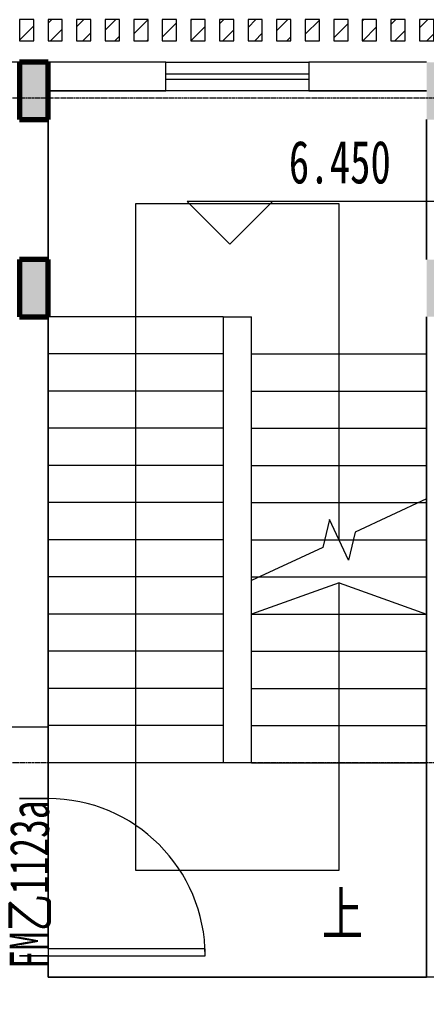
# Model space of a CAD drawing. Header units: millimetres. Extents: x 168964 to 234689, y -27981 to 8299.
# Drawn here: x 202531 to 205381, y -6250 to 550 of the extents above; entities that cross this region are included whole.
import ezdxf

# ---------------------------------------------------------------- set-up
doc = ezdxf.new("R2010")
doc.units = ezdxf.units.MM
doc.linetypes.add('架空线', pattern=[3.97, 2.38, -1.59])
doc.linetypes.add('轴网线', pattern=[22.24, 12.7, -3.18, 3.18, -3.18])
for name, color, linetype, lineweight in [('A-DETL-____-OTLN', 7, 'Continuous', 5), ('A-DETL-GENF-OTLN', 7, 'Continuous', 5), ('A-DOOR-____-IDEN', 7, 'Continuous', 5), ('A-GLAZ-CWMG-MCUT', 7, 'Continuous', 13), ('A-GLAZ-CWMG-OTLN', 7, 'Continuous', 5), ('A-WALL-____-MCUT', 7, 'Continuous', 13), ('A-WALL-____-OTLN', 7, 'Continuous', 13), ('G-____-____-DIMS', 7, 'Continuous', 5), ('S-GRID-____-OTLN', 7, 'Continuous', 5), ('S-STRS-____-IDEN', 7, 'Continuous', 5), ('S-STRS-____-MBND', 7, 'Continuous', 5), ('S-STRS-____-OTLN', 7, 'Continuous', 5)]:
    doc.layers.add(name, color=color, linetype=linetype, lineweight=lineweight)
for name, color, linetype, lineweight, true_color in [('A-DOOR-____-MCUT', 7, 'Continuous', 13, 0x00007f), ('A-FLOR-____-OTLN', 7, 'Continuous', 13, 0x007f00), ('A-GLAZ-____-OTLN', 7, 'Continuous', 13, 0x00007f)]:
    doc.layers.add(name, color=color, linetype=linetype, lineweight=lineweight, true_color=true_color)
doc.styles.add('仿宋', font='', dxfattribs={"width": 0.7, "height": 300})
doc.styles.add('仿宋_3', font='', dxfattribs={"width": 0.7, "height": 275})
doc.styles.get('仿宋').set_extended_font_data('FangSong')
doc.styles.get('仿宋_3').set_extended_font_data('FangSong')

# ---------------------------------------------------------------- blocks, each defined once
blk = doc.blocks.new('TJ单扇平开门 - FMB1222a-1649782-ELV_3F')
at = {"layer": 'A-DOOR-____-MCUT', "color": 251, "lineweight": 5, "true_color": 0x515151}
for p, q in [((550, 1200), (500, 1200)), ((500, 1200), (500, 100)), ((550, 100), (550, 1200)), ((500, 100), (550, 100))]:
    blk.add_line(p, q, dxfattribs=at)
at = {"layer": 'A-DOOR-____-MCUT', "color": 173, "lineweight": 5, "true_color": 0x5151be}
blk.add_arc((550, 100), 1100, 90, 180, dxfattribs=at)
blk = doc.blocks.new('矩形竖梃 - 100_100mm 木色铝方通-V156-ELV_3F')
at = {"layer": 'A-GLAZ-CWMG-OTLN', "true_color": 0x515151}
h = blk.add_hatch(dxfattribs=at)
h.set_pattern_fill('FP_140', color=251, style=0, pattern_type=2)
h.set_pattern_definition([(315, (-168100.01, 549.98), (70.71068, 70.71068), [])])
h.paths.add_polyline_path([(50, 150), (50, 0), (-50, 0), (-50, 150)], flags=0)
at = {"layer": 'A-GLAZ-CWMG-MCUT', "color": 251, "lineweight": 5, "true_color": 0x515151}
for p, q in [((-50, 150), (50, 150)), ((-50, 0), (-50, 150)), ((50, 150), (50, 0)), ((50, 0), (-50, 0))]:
    blk.add_line(p, q, dxfattribs=at)
blk = doc.blocks.new('矩形竖梃 - 100_100mm 木色铝方通-V157-ELV_3F')
at = {"layer": 'A-GLAZ-CWMG-OTLN', "true_color": 0x515151}
h = blk.add_hatch(dxfattribs=at)
h.set_pattern_fill('FP_141', color=251, style=0, pattern_type=2)
h.set_pattern_definition([(315, (-168300.01, 549.98), (70.71068, 70.71068), [])])
h.paths.add_polyline_path([(50, 150), (50, 0), (-50, 0), (-50, 150)], flags=0)
at = {"layer": 'A-GLAZ-CWMG-MCUT', "color": 251, "lineweight": 5, "true_color": 0x515151}
for p, q in [((-50, 150), (50, 150)), ((-50, 0), (-50, 150)), ((50, 150), (50, 0)), ((50, 0), (-50, 0))]:
    blk.add_line(p, q, dxfattribs=at)
blk = doc.blocks.new('矩形竖梃 - 100_100mm 木色铝方通-V158-ELV_3F')
at = {"layer": 'A-GLAZ-CWMG-OTLN', "true_color": 0x515151}
h = blk.add_hatch(dxfattribs=at)
h.set_pattern_fill('FP_142', color=251, style=0, pattern_type=2)
h.set_pattern_definition([(315, (-168500.01, 549.98), (70.71068, 70.71068), [])])
h.paths.add_polyline_path([(50, 150), (50, 0), (-50, 0), (-50, 150)], flags=0)
at = {"layer": 'A-GLAZ-CWMG-MCUT', "color": 251, "lineweight": 5, "true_color": 0x515151}
for p, q in [((-50, 150), (50, 150)), ((-50, 0), (-50, 150)), ((50, 150), (50, 0)), ((50, 0), (-50, 0))]:
    blk.add_line(p, q, dxfattribs=at)
blk = doc.blocks.new('矩形竖梃 - 100_100mm 木色铝方通-V159-ELV_3F')
at = {"layer": 'A-GLAZ-CWMG-OTLN', "true_color": 0x515151}
h = blk.add_hatch(dxfattribs=at)
h.set_pattern_fill('FP_143', color=251, style=0, pattern_type=2)
h.set_pattern_definition([(315, (-168700.01, 549.98), (70.71068, 70.71068), [])])
h.paths.add_polyline_path([(50, 150), (50, 0), (-50, 0), (-50, 150)], flags=0)
at = {"layer": 'A-GLAZ-CWMG-MCUT', "color": 251, "lineweight": 5, "true_color": 0x515151}
for p, q in [((-50, 150), (50, 150)), ((-50, 0), (-50, 150)), ((50, 150), (50, 0)), ((50, 0), (-50, 0))]:
    blk.add_line(p, q, dxfattribs=at)
blk = doc.blocks.new('矩形竖梃 - 100_100mm 木色铝方通-V160-ELV_3F')
at = {"layer": 'A-GLAZ-CWMG-OTLN', "true_color": 0x515151}
h = blk.add_hatch(dxfattribs=at)
h.set_pattern_fill('FP_144', color=251, style=0, pattern_type=2)
h.set_pattern_definition([(315, (-168900.01, 549.98), (70.71068, 70.71068), [])])
h.paths.add_polyline_path([(50, 150), (50, 0), (-50, 0), (-50, 150)], flags=0)
at = {"layer": 'A-GLAZ-CWMG-MCUT', "color": 251, "lineweight": 5, "true_color": 0x515151}
for p, q in [((-50, 150), (50, 150)), ((-50, 0), (-50, 150)), ((50, 150), (50, 0)), ((50, 0), (-50, 0))]:
    blk.add_line(p, q, dxfattribs=at)
blk = doc.blocks.new('矩形竖梃 - 100_100mm 木色铝方通-V161-ELV_3F')
at = {"layer": 'A-GLAZ-CWMG-OTLN', "true_color": 0x515151}
h = blk.add_hatch(dxfattribs=at)
h.set_pattern_fill('FP_145', color=251, style=0, pattern_type=2)
h.set_pattern_definition([(315, (-169100.01, 549.98), (70.71068, 70.71068), [])])
h.paths.add_polyline_path([(50, 150), (50, 0), (-50, 0), (-50, 150)], flags=0)
at = {"layer": 'A-GLAZ-CWMG-MCUT', "color": 251, "lineweight": 5, "true_color": 0x515151}
for p, q in [((-50, 150), (50, 150)), ((-50, 0), (-50, 150)), ((50, 150), (50, 0)), ((50, 0), (-50, 0))]:
    blk.add_line(p, q, dxfattribs=at)
blk = doc.blocks.new('矩形竖梃 - 100_100mm 木色铝方通-V162-ELV_3F')
at = {"layer": 'A-GLAZ-CWMG-OTLN', "true_color": 0x515151}
h = blk.add_hatch(dxfattribs=at)
h.set_pattern_fill('FP_146', color=251, style=0, pattern_type=2)
h.set_pattern_definition([(315, (-169300.01, 549.98), (70.71068, 70.71068), [])])
h.paths.add_polyline_path([(50, 150), (50, 0), (-50, 0), (-50, 150)], flags=0)
at = {"layer": 'A-GLAZ-CWMG-MCUT', "color": 251, "lineweight": 5, "true_color": 0x515151}
for p, q in [((-50, 150), (50, 150)), ((-50, 0), (-50, 150)), ((50, 150), (50, 0)), ((50, 0), (-50, 0))]:
    blk.add_line(p, q, dxfattribs=at)
blk = doc.blocks.new('矩形竖梃 - 100_100mm 木色铝方通-V163-ELV_3F')
at = {"layer": 'A-GLAZ-CWMG-OTLN', "true_color": 0x515151}
h = blk.add_hatch(dxfattribs=at)
h.set_pattern_fill('FP_147', color=251, style=0, pattern_type=2)
h.set_pattern_definition([(315, (-169500.01, 549.98), (70.71068, 70.71068), [])])
h.paths.add_polyline_path([(50, 150), (50, 0), (-50, 0), (-50, 150)], flags=0)
at = {"layer": 'A-GLAZ-CWMG-MCUT', "color": 251, "lineweight": 5, "true_color": 0x515151}
for p, q in [((-50, 150), (50, 150)), ((-50, 0), (-50, 150)), ((50, 150), (50, 0)), ((50, 0), (-50, 0))]:
    blk.add_line(p, q, dxfattribs=at)
blk = doc.blocks.new('矩形竖梃 - 100_100mm 木色铝方通-V164-ELV_3F')
at = {"layer": 'A-GLAZ-CWMG-OTLN', "true_color": 0x515151}
h = blk.add_hatch(dxfattribs=at)
h.set_pattern_fill('FP_148', color=251, style=0, pattern_type=2)
h.set_pattern_definition([(315, (-169700.01, 549.98), (70.71068, 70.71068), [])])
h.paths.add_polyline_path([(50, 150), (50, 0), (-50, 0), (-50, 150)], flags=0)
at = {"layer": 'A-GLAZ-CWMG-MCUT', "color": 251, "lineweight": 5, "true_color": 0x515151}
for p, q in [((-50, 150), (50, 150)), ((-50, 0), (-50, 150)), ((50, 150), (50, 0)), ((50, 0), (-50, 0))]:
    blk.add_line(p, q, dxfattribs=at)
blk = doc.blocks.new('矩形竖梃 - 100_100mm 木色铝方通-V165-ELV_3F')
at = {"layer": 'A-GLAZ-CWMG-OTLN', "true_color": 0x515151}
h = blk.add_hatch(dxfattribs=at)
h.set_pattern_fill('FP_149', color=251, style=0, pattern_type=2)
h.set_pattern_definition([(315, (-169900.01, 549.98), (70.71068, 70.71068), [])])
h.paths.add_polyline_path([(50, 150), (50, 0), (-50, 0), (-50, 150)], flags=0)
at = {"layer": 'A-GLAZ-CWMG-MCUT', "color": 251, "lineweight": 5, "true_color": 0x515151}
for p, q in [((-50, 150), (50, 150)), ((-50, 0), (-50, 150)), ((50, 150), (50, 0)), ((50, 0), (-50, 0))]:
    blk.add_line(p, q, dxfattribs=at)
blk = doc.blocks.new('矩形竖梃 - 100_100mm 木色铝方通-V166-ELV_3F')
at = {"layer": 'A-GLAZ-CWMG-OTLN', "true_color": 0x515151}
h = blk.add_hatch(dxfattribs=at)
h.set_pattern_fill('FP_150', color=251, style=0, pattern_type=2)
h.set_pattern_definition([(315, (-170100.01, 549.98), (70.71068, 70.71068), [])])
h.paths.add_polyline_path([(50, 150), (50, 0), (-50, 0), (-50, 150)], flags=0)
at = {"layer": 'A-GLAZ-CWMG-MCUT', "color": 251, "lineweight": 5, "true_color": 0x515151}
for p, q in [((-50, 150), (50, 150)), ((-50, 0), (-50, 150)), ((50, 150), (50, 0)), ((50, 0), (-50, 0))]:
    blk.add_line(p, q, dxfattribs=at)
blk = doc.blocks.new('矩形竖梃 - 100_100mm 木色铝方通-V167-ELV_3F')
at = {"layer": 'A-GLAZ-CWMG-OTLN', "true_color": 0x515151}
h = blk.add_hatch(dxfattribs=at)
h.set_pattern_fill('FP_151', color=251, style=0, pattern_type=2)
h.set_pattern_definition([(315, (-170300.01, 549.98), (70.71068, 70.71068), [])])
h.paths.add_polyline_path([(50, 150), (50, 0), (-50, 0), (-50, 150)], flags=0)
at = {"layer": 'A-GLAZ-CWMG-MCUT', "color": 251, "lineweight": 5, "true_color": 0x515151}
for p, q in [((-50, 150), (50, 150)), ((-50, 0), (-50, 150)), ((50, 150), (50, 0)), ((50, 0), (-50, 0))]:
    blk.add_line(p, q, dxfattribs=at)
blk = doc.blocks.new('矩形竖梃 - 100_100mm 木色铝方通-V168-ELV_3F')
at = {"layer": 'A-GLAZ-CWMG-OTLN', "true_color": 0x515151}
h = blk.add_hatch(dxfattribs=at)
h.set_pattern_fill('FP_152', color=251, style=0, pattern_type=2)
h.set_pattern_definition([(315, (-170500.01, 549.98), (70.71068, 70.71068), [])])
h.paths.add_polyline_path([(50, 150), (50, 0), (-50, 0), (-50, 150), (-46, 150)], flags=0)
at = {"layer": 'A-GLAZ-CWMG-MCUT', "color": 251, "lineweight": 5, "true_color": 0x515151}
for p, q in [((-50, 150), (50, 150)), ((-50, 0), (-50, 150)), ((50, 150), (50, 0)), ((50, 0), (-50, 0))]:
    blk.add_line(p, q, dxfattribs=at)
blk = doc.blocks.new('矩形竖梃 - 100_100mm 木色铝方通-V169-ELV_3F')
at = {"layer": 'A-GLAZ-CWMG-OTLN', "true_color": 0x515151}
h = blk.add_hatch(dxfattribs=at)
h.set_pattern_fill('FP_153', color=251, style=0, pattern_type=2)
h.set_pattern_definition([(315, (-170700.01, 549.98), (70.71068, 70.71068), [])])
h.paths.add_polyline_path([(50, 150), (50, 0), (-50, 0), (-50, 150)], flags=0)
at = {"layer": 'A-GLAZ-CWMG-MCUT', "color": 251, "lineweight": 5, "true_color": 0x515151}
for p, q in [((-50, 150), (50, 150)), ((-50, 0), (-50, 150)), ((50, 150), (50, 0)), ((50, 0), (-50, 0))]:
    blk.add_line(p, q, dxfattribs=at)
blk = doc.blocks.new('矩形竖梃 - 100_100mm 木色铝方通-V170-ELV_3F')
at = {"layer": 'A-GLAZ-CWMG-OTLN', "true_color": 0x515151}
h = blk.add_hatch(dxfattribs=at)
h.set_pattern_fill('FP_154', color=251, style=0, pattern_type=2)
h.set_pattern_definition([(315, (-170900.01, 549.98), (70.71068, 70.71068), [])])
h.paths.add_polyline_path([(50, 150), (50, 0), (-50, 0), (-50, 150)], flags=0)
at = {"layer": 'A-GLAZ-CWMG-MCUT', "color": 251, "lineweight": 5, "true_color": 0x515151}
for p, q in [((-50, 150), (50, 150)), ((-50, 0), (-50, 150)), ((50, 150), (50, 0)), ((50, 0), (-50, 0))]:
    blk.add_line(p, q, dxfattribs=at)
blk = doc.blocks.new('左右推拉窗 - C1010-1967582-ELV_3F')
at = {"layer": 'A-GLAZ-____-OTLN', "color": 251, "lineweight": 5, "true_color": 0x515151}
for p, q in [((-490.5, -166.9), (-490.5, 33.1)), ((-490.5, 33.1), (509.5, 33.1)), ((509.5, 33.1), (509.5, -166.9)), ((-490.5, -46.9), (509.5, -46.9)), ((509.5, -86.9), (-490.5, -86.9)), ((509.5, -166.9), (-490.5, -166.9))]:
    blk.add_line(p, q, dxfattribs=at)
blk = doc.blocks.new('高程点 - 相对高程点-103621-ELV_3F')
at = {"layer": 'G-____-____-DIMS', "color": 160, "lineweight": 13, "true_color": 0x4444ff}
for p, q in [((15.062, 2.987), (-2.987, 2.987)), ((0, 0), (-2.987, 2.987)), ((0, 0), (2.987, 2.987))]:
    blk.add_line(p, q, dxfattribs=at)
blk = doc.blocks.new('YXQH_AR_B9-20_rvt-2-ELV_3F')
at = {"layer": 'A-DETL-GENF-OTLN', "true_color": 0xa1a1a1}
h = blk.add_hatch(dxfattribs=at)
h.set_pattern_fill('FP_181', color=253, style=0, pattern_type=2)
h.set_pattern_definition([(7.754, (-466.58, -204.02), (12.15805, 332.8942), [3.353, -1548.768]), (7.754, (776.34, 218.05), (12.15805, 332.8942), [3.353, -1548.768]), (9.74, (363.8, 116.2), (0.0001, 1266.291), [3.353, -588.363]), (9.74, (339.6, 204.2), (0.0001, 1266.291), [3.353, -588.363]), (68.882, (225.66, -61.6), (-140.1373, 1041.8589), [3.353, -1089.337]), (68.882, (129, -106.5), (-140.1373, 1041.8589), [3.353, -1089.337]), (56.297, (-51.2, 131.2), (-734.4827, 622.86), [3.353, -470.742]), (56.297, (137.8, 331.9), (-734.4827, 622.86), [3.353, -470.742]), (137.416, (187.59, 94.08), (-3935.054568, 3543.459496), [73.913, -9804.313]), (8.512, (90.05, 79.41), (3117.572636, 564.982686), [98.632, -5356.38]), (236.294, (133.21, 144.14), (-4467.173774, -6768.804336), [77.802, -13192.636]), (128.267, (122.16, 220.01), (-6131.736673, 7665.37486), [53.462, -17810.517]), (9.74, (48.62, 207.58), (3069.14795, 643.06413), [74.582, -10350.37]), (233.414, (89.018, 261.96), (-20834.0959632, -28103.0884394), [67.74, -56173.655]), (67.8, (40.48, -52.28), (439.74679, 1441.63531), [50.851, -3807.912]), (307.846, (0, 0), (856.01581, -814.9391), [66.124, -2950.443]), (45, (0, 0), (-176.7767, 176.7767), []), (355, (0, 0), (578.509, 689.44), [60, -660]), (7.754, (0, 0), (12.15805, 332.8942), [3.353, -1548.768]), (7.754, (517.27, 396.9), (12.15805, 332.8942), [3.353, -1548.768]), (7.754, (1048.8, 804.78), (12.15805, 332.8942), [3.353, -1548.768]), (9.74, (-323, 0), (0.0001, 1266.291), [3.353, -588.363]), (9.74, (-83.4, -219.6), (0.0001, 1266.291), [3.353, -588.363]), (9.74, (298.5, -569.5), (0.0001, 1266.291), [3.353, -588.363]), (68.882, (645.7, -553.4), (-140.1373, 1041.8589), [3.353, -1089.337]), (68.882, (-12.15, -134.3), (-140.1373, 1041.8589), [3.353, -1089.337]), (68.882, (-223, 0), (-140.1373, 1041.8589), [3.353, -1089.337]), (56.297, (0, 0), (-734.4827, 622.86), [3.353, -470.742]), (56.297, (378.7, 49.9), (-734.4827, 622.86), [3.353, -470.742]), (56.297, (1010.3, 133), (-734.4827, 622.86), [3.353, -470.742])])
h.paths.add_polyline_path([(182950, -17650), (182950, -17150), (182450, -17150), (182450, -17650)], flags=0)
h.paths.add_polyline_path([(159500, -17650), (159500, -17200), (159050, -17200), (159050, -17650)], flags=0)
h.paths.add_polyline_path([(165600, -17650), (165600, -17050), (165000, -17050), (165000, -17650)], flags=0)
h.paths.add_polyline_path([(173700, -17650), (174300, -17650), (174300, -17050), (173700, -17050)], flags=0)
h.paths.add_polyline_path([(171250, -9250), (171250, -8750), (170750, -8750), (170750, -9250)], flags=0)
h.paths.add_polyline_path([(176300, -9050), (176800, -9050), (176800, -8500), (176300, -8500)], flags=0)
h.paths.add_polyline_path([(165000, -9000), (165500, -9000), (165500, -8500), (165000, -8500)], flags=0)
h.paths.add_polyline_path([(182500, -8950), (183000, -8950), (183000, -8450), (182500, -8450)], flags=0)
h.paths.add_polyline_path([(156850, -8950), (156850, -8450), (156350, -8450), (156350, -8950)], flags=0)
h.paths.add_polyline_path([(182550, -7000), (182950, -7000), (182950, -6500), (182550, -6500)], flags=0)
h.paths.add_polyline_path([(168050, -1530), (168250, -1530), (168250, -1130), (168050, -1130)], flags=0)
h.paths.add_polyline_path([(171100, -1530), (171100, -1130), (170900, -1130), (170900, -1530)], flags=0)
h.paths.add_polyline_path([(173950, -1530), (173950, -1130), (173750, -1130), (173750, -1530), (173792.8, -1530)], flags=0)
h.paths.add_polyline_path([(176800, -350), (176800, 250), (176200, 250), (176200, -350)], flags=0)
h.paths.add_polyline_path([(165000, -250), (165500, -250), (165500, 250), (165000, 250)], flags=0)
h.paths.add_polyline_path([(156850, -250), (156850, 250), (156350, 250), (156350, -250)], flags=0)
h.paths.add_polyline_path([(173950, -150), (173950, 250), (173750, 250), (173750, -150), (173792.8, -150)], flags=0)
h.paths.add_polyline_path([(168250, -150), (168250, 250), (168050, 250), (168050, -150)], flags=0)
h.paths.add_polyline_path([(170900, -150), (171100, -150), (171100, 250), (170900, 250)], flags=0)
at = {"layer": 'A-DETL-____-OTLN', "color": 160, "lineweight": 70, "true_color": 0x4444ff}
for p, q in [((168250, 250), (168050, 250)), ((168050, 250), (168050, -150)), ((168250, -150), (168250, 250)), ((168050, -150), (168250, -150)), ((168250, -1130), (168050, -1130)), ((168050, -1130), (168050, -1530)), ((168250, -1530), (168250, -1130)), ((168050, -1530), (168250, -1530))]:
    blk.add_line(p, q, dxfattribs=at)
at = {"layer": 'A-FLOR-____-OTLN', "color": 8, "lineweight": 5, "true_color": 0x7f7f7f}
for p, q in [((168250, -4400), (166950, -4400)), ((168250, -4900), (168250, -4400)), ((168250, -5950), (168250, -4900)), ((168250, -6150), (168250, -6000)), ((170900, -6150), (168250, -6150)), ((171100, -6150), (170900, -6150))]:
    blk.add_line(p, q, dxfattribs=at)
at = {"layer": 'A-WALL-____-MCUT', "color": 251, "lineweight": 5, "true_color": 0x515151}
for p, q in [((168050, 250), (167350, 250)), ((169075, 250), (168250, 250)), ((169075, 50), (169075, 250)), ((170900, 250), (170075, 250)), ((170075, 250), (170075, 50)), ((168250, 50), (169075, 50)), ((170075, 50), (170900, 50)), ((168250, -1130), (168250, -150)), ((170900, -150), (170900, -1130)), ((168250, -4900), (168250, -1530)), ((170900, -1530), (170900, -6150)), ((168050, -4900), (168250, -4900)), ((168250, -6000), (168050, -6000)), ((168250, -6150), (168250, -6000)), ((170900, -6150), (168250, -6150))]:
    blk.add_line(p, q, dxfattribs=at)
at = {"layer": 'A-WALL-____-OTLN', "color": 251, "lineweight": 5, "true_color": 0x515151}
for p, q in [((168050, 250), (167350, 250)), ((169075, 250), (168250, 250)), ((170900, 250), (170075, 250)), ((168250, 50), (169075, 50)), ((170075, 50), (170900, 50)), ((168250, -1130), (168250, -150)), ((170900, -150), (170900, -1130)), ((168250, -4900), (168250, -1530)), ((170900, -1530), (170900, -2804.4)), ((170900, -2804.4), (170900, -4650)), ((170900, -4650), (170900, -6150)), ((168250, -4900), (168050, -4900)), ((168050, -6000), (168250, -6000)), ((168250, -6150), (168250, -6000)), ((170900, -6150), (168250, -6150))]:
    blk.add_line(p, q, dxfattribs=at)
at = {"layer": 'G-____-____-DIMS', "color": 250, "true_color": 0x444444}
blk.add_line((169522, -1023), (169522, -1023), dxfattribs=at)
blk.add_line((169522, -1023), (169522, -1023), dxfattribs=at)
at = {"layer": 'S-GRID-____-OTLN', "color": 160, "linetype": '轴网线', "true_color": 0x4444ff}
for p, q in [((199020.5, 0), (148525.8, 0)), ((199020.5, -4650), (148525.8, -4650))]:
    blk.add_line(p, q, dxfattribs=at)
at = {"layer": 'S-STRS-____-MBND', "color": 251, "true_color": 0x515151}
for p, q in [((170900, -2804.4), (170400.8, -3037.2)), ((170221.5, -2948.4), (170174.2, -3142.8)), ((170353.5, -3231.6), (170221.5, -2948.4)), ((170400.8, -3037.2), (170353.5, -3231.6)), ((170174.2, -3142.8), (169675, -3375.6))]:
    blk.add_line(p, q, dxfattribs=at)
at = {"layer": 'S-STRS-____-OTLN', "color": 251, "true_color": 0x515151}
for p, q in [((169075, 50), (168250, 50)), ((170900, 50), (170075, 50)), ((168250, -150), (168250, -1130)), ((170900, -1130), (170900, -150)), ((169475, -1530), (168250, -1530)), ((168250, -1530), (168250, -1790)), ((169475, -1530), (169675, -1530)), ((169475, -1530), (169475, -1790)), ((169675, -1790), (169675, -1530)), ((170900, -1790), (170900, -1530)), ((168250, -1790), (168250, -2050)), ((169475, -1790), (168250, -1790)), ((169475, -1790), (169475, -2050)), ((169675, -2050), (169675, -1790)), ((169675, -1790), (170900, -1790)), ((170900, -2050), (170900, -1790)), ((168250, -2050), (168250, -2310)), ((169475, -2050), (168250, -2050)), ((169475, -2050), (169475, -2310)), ((169675, -2310), (169675, -2050)), ((169675, -2050), (170900, -2050)), ((170900, -2310), (170900, -2050)), ((168250, -2310), (168250, -2570)), ((169475, -2310), (168250, -2310)), ((169475, -2310), (169475, -2570)), ((169675, -2570), (169675, -2310)), ((169675, -2310), (170900, -2310)), ((170900, -2570), (170900, -2310)), ((168250, -2570), (168250, -2830)), ((169475, -2570), (168250, -2570)), ((169475, -2570), (169475, -2830)), ((169675, -2830), (169675, -2570)), ((169675, -2570), (170900, -2570)), ((170900, -2804.4), (170900, -2570)), ((168250, -2830), (168250, -3090)), ((169475, -2830), (168250, -2830)), ((169475, -2830), (169475, -3090)), ((169675, -3090), (169675, -2830)), ((169675, -2830), (170845.1, -2830)), ((170845.1, -2830), (170900, -2830)), ((170900, -2830), (170900, -2804.4)), ((170900, -2830), (170900, -2804.4)), ((170900, -3090), (170900, -2830)), ((170900, -3090), (170900, -2830)), ((168250, -3090), (168250, -3350)), ((169475, -3090), (168250, -3090)), ((169475, -3090), (169475, -3350)), ((169675, -3350), (169675, -3090)), ((169675, -3090), (170187.1, -3090)), ((170187.1, -3090), (170287.5, -3090)), ((170287.5, -3090), (170388, -3090)), ((170388, -3090), (170900, -3090)), ((170900, -3350), (170900, -3090)), ((170900, -3350), (170900, -3090)), ((168250, -3350), (168250, -3610)), ((169475, -3350), (168250, -3350)), ((169475, -3350), (169475, -3610)), ((169675, -3375.6), (169675, -3350)), ((169675, -3350), (169729.9, -3350)), ((169675, -3610), (169675, -3375.6)), ((169729.9, -3350), (170900, -3350)), ((170900, -3610), (170900, -3350)), ((170900, -3610), (170900, -3350)), ((168250, -3610), (168250, -3870)), ((169475, -3610), (168250, -3610)), ((169475, -3610), (169475, -3870)), ((169675, -3870), (169675, -3610)), ((169675, -3610), (170900, -3610)), ((170900, -3870), (170900, -3610)), ((170900, -3870), (170900, -3610)), ((168250, -3870), (168250, -4130)), ((169475, -3870), (168250, -3870)), ((169475, -3870), (169475, -4130)), ((169675, -4130), (169675, -3870)), ((169675, -3870), (170900, -3870)), ((170900, -4130), (170900, -3870)), ((170900, -4130), (170900, -3870)), ((168250, -4130), (168250, -4390)), ((169475, -4130), (168250, -4130)), ((169475, -4130), (169475, -4390)), ((169675, -4390), (169675, -4130)), ((169675, -4130), (170900, -4130)), ((170900, -4390), (170900, -4130)), ((170900, -4390), (170900, -4130)), ((168250, -4390), (168250, -4650)), ((169475, -4390), (168250, -4390)), ((169475, -4390), (169475, -4650)), ((169675, -4650), (169675, -4390)), ((169675, -4390), (170900, -4390)), ((170900, -4650), (170900, -4390)), ((170900, -4650), (170900, -4390)), ((168250, -4650), (168250, -4900)), ((169475, -4650), (168250, -4650)), ((169675, -4650), (169475, -4650)), ((169675, -4650), (170900, -4650)), ((170900, -6150), (170900, -4650)), ((168250, -4900), (168250, -5950)), ((168250, -6000), (168250, -6150)), ((168250, -6150), (170900, -6150))]:
    blk.add_line(p, q, dxfattribs=at)
at = {"layer": 'S-STRS-____-OTLN', "color": 173, "true_color": 0x5151ff}
for p, q in [((168862.5, -740), (168862.5, -1530)), ((170287.5, -740), (168862.5, -740)), ((170287.5, -1530), (170287.5, -740)), ((168862.5, -1530), (168862.5, -1790)), ((170287.5, -1790), (170287.5, -1530)), ((168862.5, -1790), (168862.5, -2050)), ((170287.5, -2050), (170287.5, -1790)), ((168862.5, -2050), (168862.5, -2310)), ((170287.5, -2310), (170287.5, -2050)), ((168862.5, -2310), (168862.5, -2570)), ((170287.5, -2570), (170287.5, -2310)), ((168862.5, -2570), (168862.5, -2830)), ((170287.5, -2830), (170287.5, -2570)), ((168862.5, -2830), (168862.5, -3090)), ((170287.5, -3090), (170287.5, -2830)), ((168862.5, -3090), (168862.5, -3350)), ((168862.5, -3350), (168862.5, -3610)), ((170287.5, -3390), (169675, -3610)), ((170287.5, -3610), (170287.5, -3390)), ((170287.5, -3390), (170900, -3610)), ((168862.5, -3610), (168862.5, -3870)), ((170287.5, -3870), (170287.5, -3610)), ((168862.5, -3870), (168862.5, -4130)), ((170287.5, -4130), (170287.5, -3870)), ((168862.5, -4130), (168862.5, -4390)), ((170287.5, -4390), (170287.5, -4130)), ((168862.5, -4390), (168862.5, -4650)), ((170287.5, -4650), (170287.5, -4390)), ((168862.5, -4650), (168862.5, -5400)), ((170287.5, -5400), (170287.5, -4650)), ((168862.5, -5400), (170287.5, -5400))]:
    blk.add_line(p, q, dxfattribs=at)
at = {"layer": 'S-STRS-____-OTLN', "color": 251, "linetype": '架空线', "true_color": 0x515151}
for p, q in [((169475, -1530), (168250, -1530)), ((169475, -1790), (168250, -1790)), ((169675, -1790), (170900, -1790)), ((169475, -2050), (168250, -2050)), ((169675, -2050), (170900, -2050)), ((169475, -2310), (168250, -2310)), ((169675, -2310), (170900, -2310)), ((169475, -2570), (168250, -2570)), ((169675, -2570), (170900, -2570)), ((169475, -2830), (168250, -2830)), ((169675, -2830), (170845.1, -2830)), ((170845.1, -2830), (170900, -2830)), ((169475, -3090), (168250, -3090)), ((169675, -3090), (170187.1, -3090)), ((170187.1, -3090), (170287.5, -3090)), ((170287.5, -3090), (170388, -3090)), ((170388, -3090), (170900, -3090)), ((169475, -3350), (168250, -3350)), ((169675, -3350), (169729.9, -3350)), ((169729.9, -3350), (170900, -3350)), ((169475, -3610), (168250, -3610)), ((169675, -3610), (170900, -3610)), ((169475, -3870), (168250, -3870)), ((169675, -3870), (170900, -3870)), ((169475, -4130), (168250, -4130)), ((169675, -4130), (170900, -4130)), ((169475, -4390), (168250, -4390)), ((169675, -4390), (170900, -4390)), ((169675, -4650), (170900, -4650))]:
    blk.add_line(p, q, dxfattribs=at)
at = {"color": 251, "lineweight": 5, "true_color": 0x515151, "extrusion": (0, 0, -1), "rotation": 180}
for name, p in [('矩形竖梃 - 100_100mm 木色铝方通-V156-ELV_3F', (-168100, 550)), ('矩形竖梃 - 100_100mm 木色铝方通-V157-ELV_3F', (-168300, 550)), ('矩形竖梃 - 100_100mm 木色铝方通-V158-ELV_3F', (-168500, 550)), ('矩形竖梃 - 100_100mm 木色铝方通-V159-ELV_3F', (-168700, 550)), ('矩形竖梃 - 100_100mm 木色铝方通-V160-ELV_3F', (-168900, 550)), ('矩形竖梃 - 100_100mm 木色铝方通-V161-ELV_3F', (-169100, 550)), ('矩形竖梃 - 100_100mm 木色铝方通-V162-ELV_3F', (-169300, 550)), ('矩形竖梃 - 100_100mm 木色铝方通-V163-ELV_3F', (-169500, 550)), ('矩形竖梃 - 100_100mm 木色铝方通-V164-ELV_3F', (-169700, 550)), ('矩形竖梃 - 100_100mm 木色铝方通-V165-ELV_3F', (-169900, 550)), ('矩形竖梃 - 100_100mm 木色铝方通-V166-ELV_3F', (-170100, 550)), ('矩形竖梃 - 100_100mm 木色铝方通-V167-ELV_3F', (-170300, 550)), ('矩形竖梃 - 100_100mm 木色铝方通-V168-ELV_3F', (-170500, 550)), ('矩形竖梃 - 100_100mm 木色铝方通-V169-ELV_3F', (-170700, 550)), ('矩形竖梃 - 100_100mm 木色铝方通-V170-ELV_3F', (-170900, 550))]:
    blk.add_blockref(name, p, dxfattribs=at)
at = {"color": 251, "lineweight": 5, "true_color": 0x515151}
for name, p, rotation in [('左右推拉窗 - C1010-1967582-ELV_3F', (169584.5, 83.1), 180), ('TJ单扇平开门 - FMB1222a-1649782-ELV_3F', (168150, -5450), 270)]:
    blk.add_blockref(name, p, dxfattribs=dict(at, rotation=rotation))
at = {"color": 250, "lineweight": 5, "true_color": 0x444444, "xscale": 99.99999999999993, "yscale": 99.99999999999993, "zscale": 99.99999999999993}
blk.add_blockref('高程点 - 相对高程点-103621-ELV_3F', (169522, -1023), dxfattribs=at)
at = {"layer": 'A-DOOR-____-IDEN', "color": 250, "true_color": 0x444444, "insert": (167981.8, -6092.9), "char_height": 275, "width": 1565.696, "attachment_point": 1, "rotation": 90, "style": '仿宋_3'}
blk.add_mtext('FM乙1123a', dxfattribs=at)
at = {"layer": 'G-____-____-DIMS', "color": 250, "true_color": 0x444444, "insert": (169935.8, -297.3), "char_height": 300, "width": 926.913, "attachment_point": 1, "line_spacing_factor": 0.898273, "style": '仿宋'}
blk.add_mtext('6.450', dxfattribs=at)
at = {"layer": 'S-STRS-____-IDEN', "color": 251, "true_color": 0x515151, "insert": (170167.7, -5555.4), "char_height": 300, "width": 377.275, "attachment_point": 1, "line_spacing_factor": 0.898273, "style": '仿宋'}
blk.add_mtext('\\f仿宋|b0|i0|c134|p49|;\\W.7;上', dxfattribs=at)

msp = doc.modelspace()

# ---------------------------------------------------------------- block references
at = {"lineweight": 5}
msp.add_blockref('YXQH_AR_B9-20_rvt-2-ELV_3F', (34480.9, 0), dxfattribs=at)

doc.saveas('drawing.dxf')
